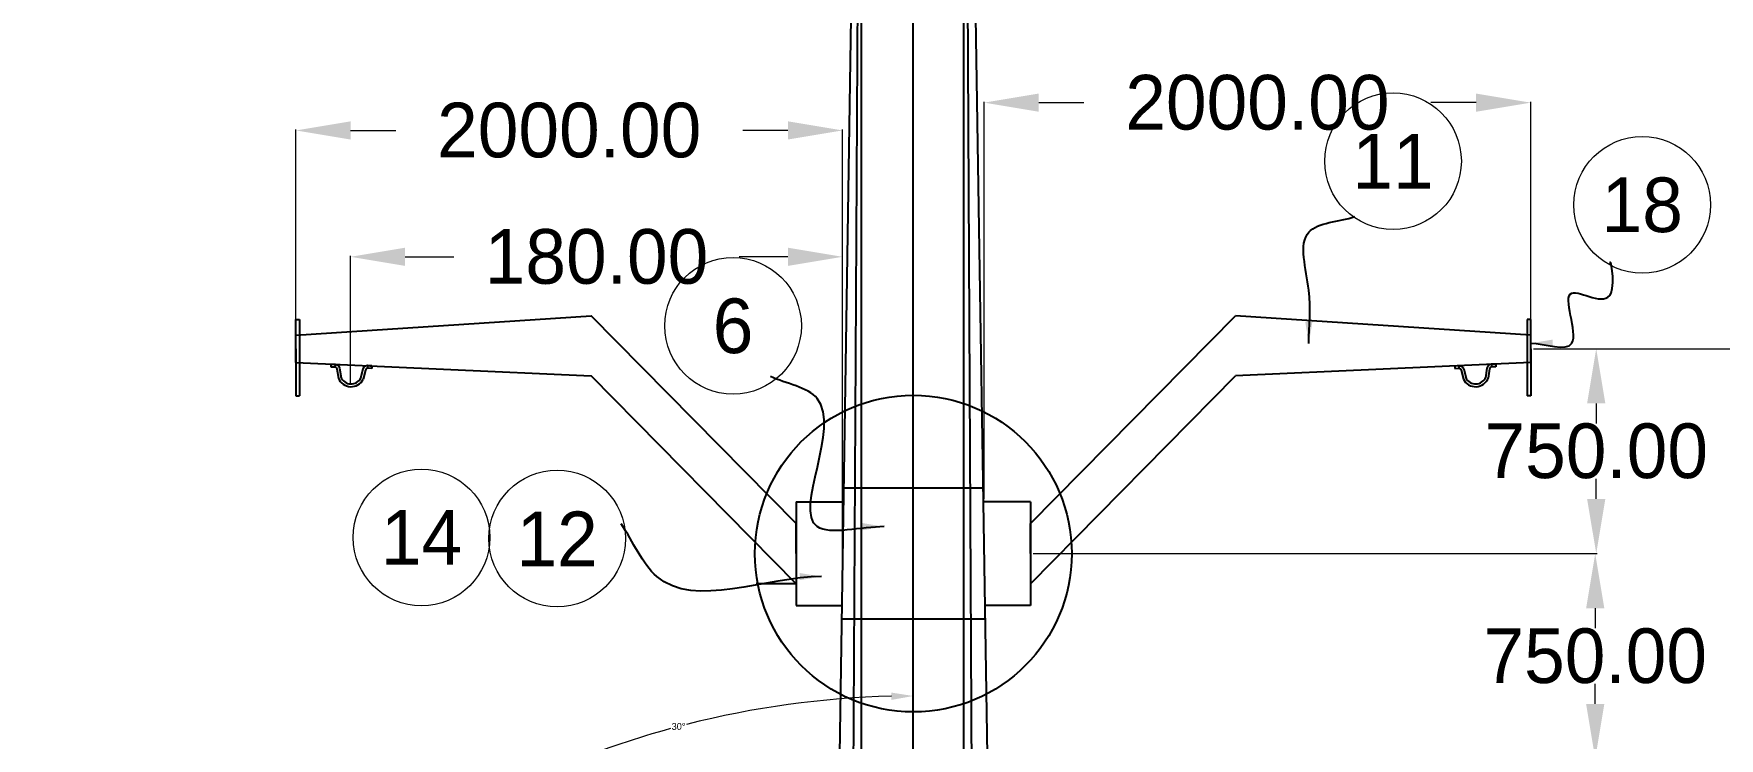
# Model space of a CAD drawing. Header units: centimetres. Extents: x 14 to 66415, y 14 to 43040.
# Drawn here: x 5487 to 11654, y 35117 to 37696 of the extents above; entities that cross this region are included whole.
import ezdxf
from ezdxf.enums import TextEntityAlignment as Align

# ---------------------------------------------------------------- set-up
doc = ezdxf.new("R2010")
doc.units = ezdxf.units.CM
doc.header["$LTSCALE"] = 10
doc.header["$MEASUREMENT"] = 0
doc.layers.get('0').update_dxf_attribs({"linetype": 'CONTINUOUS'})
doc.layers.get('DEFPOINTS').update_dxf_attribs({"color": 2, "linetype": 'CONTINUOUS'})
for name, color, linetype in [('ACERO1', 144, 'CONTINUOUS'), ('DIMENCIONES', 252, 'CONTINUOUS'), ('TEXT', 7, 'CONTINUOUS'), ('TEXTOS', 7, 'CONTINUOUS')]:
    doc.layers.add(name, color=color, linetype=linetype)
doc.styles.get("Standard").update_dxf_attribs({"font": ''})
doc.styles.get('Standard').set_extended_font_data('Zurich Ex BT')
doc.dimstyles.get("Standard").update_dxf_attribs({"dimtxt": 200, "dimasz": 80, "dimexe": 3, "dimexo": 10, "dimgap": 0.09, "dimtad": 0, "dimtih": 1, "dimtoh": 1, "dimzin": 0, "dimdsep": 46, "dimtxsty": 'Standard', "dimcen": 0.09, "dimclrd": 256, "dimclre": 256, "dimclrt": 256, "dimadec": 0, "dimazin": 0, "dimtfac": 1, "dimtofl": 0, "dimtmove": 0, "dimatfit": 3, "dimfxl": 0, "dimtolj": 1, "dimtzin": 0, "dimlwd": 0, "dimlwe": 0, "dimarcsym": 0})

# ---------------------------------------------------------------- blocks, each defined once
blk = doc.blocks.new('*D220')
at = {"layer": 'DEFPOINTS', "color": 0}
for p in [(10964.08412227599, 37443.63976660847), (10964.08412227599, 36543.11331224097), (8964.084122275992, 35983.11331224097)]:
    blk.add_point(p, dxfattribs=at)
at = {"layer": 'DIMENCIONES', "lineweight": 0}
for p, q in [((8964.084122275992, 35993.11331224097), (8964.084122275992, 37446.63976660847)), ((9164.084122275992, 37443.63976660847), (9329.078868038703, 37443.63976660847)), ((10764.08412227599, 37443.63976660847), (10599.08937651328, 37443.63976660847)), ((10964.08412227599, 36553.11331224097), (10964.08412227599, 37446.63976660847))]:
    blk.add_line(p, q, dxfattribs=at)
at = {"layer": 'DIMENCIONES'}
for points in [[(9164.084122275992, 37476.9730999418), (9164.084122275992, 37410.30643327513), (8964.084122275992, 37443.63976660847)], [(10764.08412227599, 37476.9730999418), (10764.08412227599, 37410.30643327513), (10964.08412227599, 37443.63976660847)]]:
    blk.add_solid(points, dxfattribs=at)
at = {"layer": 'DIMENCIONES', "insert": (9964.084122275992, 37443.63976660847), "char_height": 200, "attachment_point": 5}
blk.add_mtext('\\A1;2000.00', dxfattribs=at)
blk = doc.blocks.new('*D221')
at = {"layer": 'DEFPOINTS', "color": 0}
for p in [(6445.956974509463, 37341.93671489971), (6445.956974509463, 36543.11331224097), (8445.956974509463, 35983.11331224097)]:
    blk.add_point(p, dxfattribs=at)
at = {"layer": 'DIMENCIONES', "lineweight": 0}
for p, q in [((6445.956974509463, 36553.11331224097), (6445.956974509463, 37344.93671489971)), ((6645.956974509463, 37341.93671489971), (6810.951720272174, 37341.93671489971)), ((8245.956974509463, 37341.93671489971), (8080.962228746752, 37341.93671489971)), ((8445.956974509463, 35993.11331224097), (8445.956974509463, 37344.93671489971))]:
    blk.add_line(p, q, dxfattribs=at)
at = {"layer": 'DIMENCIONES'}
for points in [[(6645.956974509463, 37375.27004823305), (6645.956974509463, 37308.60338156638), (6445.956974509463, 37341.93671489971)], [(8245.956974509463, 37375.27004823305), (8245.956974509463, 37308.60338156638), (8445.956974509463, 37341.93671489971)]]:
    blk.add_solid(points, dxfattribs=at)
at = {"layer": 'DIMENCIONES', "insert": (7445.956974509463, 37341.93671489971), "char_height": 200, "attachment_point": 5}
blk.add_mtext('\\A1;2000.00', dxfattribs=at)
blk = doc.blocks.new('*D224')
at = {"layer": 'ACERO1', "lineweight": 0}
blk.add_line((10574.75156716259, 30781.4743850301), (10638.26858016545, 30896.47815655237), dxfattribs=at)
for start, end in [(76.5365788752963, 89.47383130995485), (62.51648450144363, 75.45245779886243)]:
    blk.add_arc((9085.488825063838, 28085.0183643225), 3208.764488747363, start, end, dxfattribs=at)
at = {"layer": 'ACERO1'}
for points in [[(9114.999472518459, 31280.31428792535), (9114.911931234343, 31306.98081090144), (9034.956132948111, 31293.38492556105)], [(10572.61265775902, 30943.40434815528), (10560.01221668074, 30919.90243343022), (10636.81818139505, 30893.85206755791)]]:
    blk.add_solid(points, dxfattribs=at)
at = {"layer": 'DEFPOINTS', "color": 0}
for p in [(8905.02054839273, 39543.11331224097), (10128.77852310488, 31119.44024504502), (10569.91690459457, 30772.72075504858), (8856.042857159919, 27669.58397246381), (9455.020548392728, 4623.113312240981)]:
    blk.add_point(p, dxfattribs=at)
at = {"layer": 'ACERO1', "insert": (9862.022329161453, 31198.4032202727), "char_height": 25, "attachment_point": 5}
blk.add_mtext('\\A1;30°', dxfattribs=at)
blk = doc.blocks.new('*D226')
at = {"layer": 'DEFPOINTS', "color": 0}
for p in [(9134.084122275992, 35793.11331224097), (11200.17219731614, 35793.11331224097), (10485.35706864815, 35043.11331224097)]:
    blk.add_point(p, dxfattribs=at)
at = {"layer": 'DIMENCIONES', "lineweight": 0}
for p, q in [((9144.084122275992, 35793.11331224097), (11203.17219731614, 35793.11331224097)), ((11200.17219731614, 35593.11331224097), (11200.17219731614, 35519.89822749521)), ((11200.17219731614, 35243.11331224097), (11200.17219731614, 35316.32839698673)), ((10495.35706864815, 35043.11331224097), (11203.17219731614, 35043.11331224097))]:
    blk.add_line(p, q, dxfattribs=at)
at = {"layer": 'DIMENCIONES'}
for points in [[(11166.8388639828, 35593.11331224097), (11233.50553064947, 35593.11331224097), (11200.17219731614, 35793.11331224097)], [(11166.8388639828, 35243.11331224097), (11233.50553064947, 35243.11331224097), (11200.17219731614, 35043.11331224097)]]:
    blk.add_solid(points, dxfattribs=at)
at = {"layer": 'DIMENCIONES', "insert": (11200.17219731613, 35418.11331224097), "char_height": 200, "attachment_point": 5}
blk.add_mtext('\\A1;750.00', dxfattribs=at)
blk = doc.blocks.new('*D227')
at = {"layer": 'DEFPOINTS', "color": 0}
for p in [(10964.08412227599, 36543.11331224097), (9134.084122275992, 35793.11331224097), (11203.92838299886, 35793.11331224097)]:
    blk.add_point(p, dxfattribs=at)
at = {"layer": 'DIMENCIONES', "lineweight": 0}
for p, q in [((10974.08412227599, 36543.11331224097), (11206.92838299886, 36543.11331224097)), ((11203.92838299886, 36343.11331224097), (11203.92838299886, 36269.89822749521)), ((11203.92838299886, 35993.11331224097), (11203.92838299886, 36066.32839698673)), ((9144.084122275992, 35793.11331224097), (11206.92838299886, 35793.11331224097))]:
    blk.add_line(p, q, dxfattribs=at)
at = {"layer": 'DIMENCIONES'}
for points in [[(11170.59504966553, 36343.11331224097), (11237.2617163322, 36343.11331224097), (11203.92838299886, 36543.11331224097)], [(11170.59504966553, 35993.11331224097), (11237.2617163322, 35993.11331224097), (11203.92838299886, 35793.11331224097)]]:
    blk.add_solid(points, dxfattribs=at)
at = {"layer": 'DIMENCIONES', "insert": (11203.92838299886, 36168.11331224097), "char_height": 200, "attachment_point": 5}
blk.add_mtext('\\A1;750.00', dxfattribs=at)
blk = doc.blocks.new('*D234')
at = {"layer": 'DEFPOINTS', "color": 0}
for p in [(6645.569502768631, 36879.43379903787), (6645.569502768631, 36403.96496046953), (8445.956974509696, 35793.11331224097)]:
    blk.add_point(p, dxfattribs=at)
at = {"layer": 'DIMENCIONES', "lineweight": 0}
for p, q in [((6645.569502768631, 36413.96496046953), (6645.569502768631, 36882.43379903787)), ((6845.569502768631, 36879.43379903787), (7023.842730164587, 36879.43379903787)), ((8245.956974509696, 36879.43379903787), (8067.68374711374, 36879.43379903787)), ((8445.956974509696, 35803.11331224097), (8445.956974509696, 36882.43379903787))]:
    blk.add_line(p, q, dxfattribs=at)
at = {"layer": 'DIMENCIONES'}
for points in [[(6845.569502768631, 36912.76713237121), (6845.569502768631, 36846.10046570453), (6645.569502768631, 36879.43379903787)], [(8245.956974509696, 36912.76713237121), (8245.956974509696, 36846.10046570453), (8445.956974509696, 36879.43379903787)]]:
    blk.add_solid(points, dxfattribs=at)
at = {"layer": 'DIMENCIONES', "insert": (7545.763238639163, 36879.43379903787), "char_height": 200, "attachment_point": 5}
blk.add_mtext('\\A1;180.00', dxfattribs=at)
blk = doc.blocks.new('*D235')
at = {"layer": 'DEFPOINTS', "color": 0}
for p in [(10964.08412227599, 36543.11331224097), (11031.81035366195, 32243.11331224097), (14293.64821243571, 32243.11331224097)]:
    blk.add_point(p, dxfattribs=at)
at = {"layer": 'DIMENCIONES', "lineweight": 0}
for p, q in [((10974.08412227599, 36543.11331224097), (14296.64821243571, 36543.11331224097)), ((14293.64821243571, 36343.11331224097), (14293.64821243571, 34494.89822749521)), ((14293.64821243571, 32443.11331224097), (14293.64821243571, 34291.32839698673)), ((11041.81035366195, 32243.11331224097), (14296.64821243571, 32243.11331224097))]:
    blk.add_line(p, q, dxfattribs=at)
at = {"layer": 'DIMENCIONES'}
for points in [[(14260.31487910238, 36343.11331224097), (14326.98154576905, 36343.11331224097), (14293.64821243571, 36543.11331224097)], [(14260.31487910238, 32443.11331224097), (14326.98154576905, 32443.11331224097), (14293.64821243571, 32243.11331224097)]]:
    blk.add_solid(points, dxfattribs=at)
at = {"layer": 'DIMENCIONES', "insert": (14293.64821243571, 34393.11331224097), "char_height": 200, "attachment_point": 5}
blk.add_mtext('\\A1;4300.00', dxfattribs=at)
blk = doc.blocks.new('*D236')
at = {"layer": 'DEFPOINTS', "color": 0}
for p in [(8705.020548392731, 39543.11331224097), (8128.818595855019, 35222.29572403606), (6924.684028137299, 35043.11331224097), (8621.72447101149, 32058.30826499289), (8705.020548392728, 4623.113312240981)]:
    blk.add_point(p, dxfattribs=at)
at = {"layer": 'DIMENCIONES', "lineweight": 0}
for start, end in [(91.36411113231877, 104.2915403848167), (105.3305287754246, 118.2567125808818)]:
    blk.add_arc((8705.02054839273, 31911.80465441163), 3360.26186660673, start, end, dxfattribs=at)
at = {"layer": 'DIMENCIONES'}
for points in [[(8624.867498855427, 35284.44660291017), (8625.184934433073, 35257.78182566067), (8705.020548392731, 35272.06652101835)], [(7120.647406408187, 34859.97335764659), (7107.744082682128, 34883.31035291015), (7044.184758754463, 34832.9318841002)]]:
    blk.add_solid(points, dxfattribs=at)
at = {"layer": 'DIMENCIONES', "insert": (7846.065551101745, 35160.42838220779), "char_height": 25, "attachment_point": 5}
blk.add_mtext('\\A1;30°', dxfattribs=at)
blk = doc.blocks.new('*D243')
at = {"layer": 'DEFPOINTS', "color": 0}
for p in [(1104.010890707847, 39543.11331224097), (8705.020548392728, 39543.11331224097), (8705.020548392728, 4623.113312240981)]:
    blk.add_point(p, dxfattribs=at)
at = {"layer": 'DIMENCIONES', "lineweight": 0}
for p, q in [((8695.020548392728, 39543.11331224097), (1101.010890707846, 39543.11331224097)), ((1104.010890707847, 39343.11331224097), (1104.010890707843, 22037.26060037656)), ((1104.010890707839, 4823.113312240984), (1104.010890707843, 21833.69076986809)), ((8695.020548392728, 4623.113312240981), (1101.010890707839, 4623.113312240984))]:
    blk.add_line(p, q, dxfattribs=at)
at = {"layer": 'DIMENCIONES'}
for points in [[(1070.677557374513, 39343.11331224097), (1137.34422404118, 39343.11331224097), (1104.010890707847, 39543.11331224097)], [(1070.677557374506, 4823.113312240984), (1137.344224041172, 4823.113312240984), (1104.010890707839, 4623.113312240984)]]:
    blk.add_solid(points, dxfattribs=at)
at = {"layer": 'DIMENCIONES', "insert": (1104.010890707839, 21935.47568512232), "char_height": 200, "attachment_point": 5}
blk.add_mtext('\\A1;34920.00', dxfattribs=at)
blk = doc.blocks.new('*D244')
at = {"layer": 'DEFPOINTS', "color": 0}
for p in [(8705.020548392728, 39543.11331224097), (1984.868574810015, 29743.11331224097), (8705.020548392728, 29743.11331224097)]:
    blk.add_point(p, dxfattribs=at)
at = {"layer": 'DIMENCIONES', "lineweight": 0}
for p, q in [((8695.020548392728, 39543.11331224097), (1981.868574810018, 39543.11331224097)), ((1984.868574810017, 39343.11331224097), (1984.868574810016, 34744.89822749521)), ((1984.868574810015, 29943.11331224097), (1984.868574810016, 34541.32839698673)), ((8695.020548392728, 29743.11331224097), (1981.868574810015, 29743.11331224097))]:
    blk.add_line(p, q, dxfattribs=at)
at = {"layer": 'DIMENCIONES'}
for points in [[(1951.535241476684, 39343.11331224097), (2018.20190814335, 39343.11331224097), (1984.868574810017, 39543.11331224097)], [(1951.535241476682, 29943.11331224097), (2018.201908143348, 29943.11331224097), (1984.868574810015, 29743.11331224097)]]:
    blk.add_solid(points, dxfattribs=at)
at = {"layer": 'DIMENCIONES', "insert": (1984.868574810011, 34643.11331224097), "char_height": 200, "attachment_point": 5}
blk.add_mtext('\\A1;9800.00', dxfattribs=at)

msp = doc.modelspace()

# ---------------------------------------------------------------- linework, layer by layer
msp.add_line((6445.956974509463, 36543.11331224097), (6445.956974509463, 36650.11331224094))
at = {"layer": 'ACERO1'}
for p, q in [((8505.020548392728, 39543.11331224097), (7955.020548392728, 4623.113312240981)), ((8505.020548392728, 39543.11331224097), (7955.020548392728, 4623.113312240981)), ((8330.020548392728, 4623.113312240981), (8510.258048392658, 39543.11331224097)), ((8515.020548392728, 4623.113312240981), (8515.020548392728, 39543.11331224097)), ((8705.020548392728, 4623.113312240981), (8705.020548392728, 39543.11331224097)), ((8705.020548392728, 4623.113312240981), (8705.020548392728, 39543.11331224097)), ((8890.258048392658, 4623.113312240981), (8890.258048392658, 39543.11331224097)), ((9080.020548392728, 4623.113312240981), (8895.020548392728, 39543.11331224097)), ((8905.020548392728, 39543.11331224097), (9455.020548392728, 4623.113312240981)), ((6445.956974509463, 36593.11331224097), (7525.956974509463, 36663.65914790971)), ((6445.956974509463, 36650.11331224094), (6458.656974509649, 36650.11331224094)), ((6458.656974509649, 36650.11331224094), (6458.656974509649, 36370.11331224094)), ((8275.956974509463, 35903.11331224097), (7525.956974509463, 36663.65914790971)), ((9134.084122275992, 35903.11331224097), (9884.084122275992, 36663.65914790971)), ((10964.08412227599, 36593.11331224097), (9884.084122275992, 36663.65914790971)), ((10951.38412227581, 36650.11331224094), (10951.38412227581, 36370.11331224094)), ((10964.08412227599, 36650.11331224094), (10951.38412227581, 36650.11331224094)), ((10964.08412227599, 36543.11331224097), (10964.08412227599, 36650.11331224094)), ((6445.956974509463, 36493.11331224097), (6445.956974509463, 36593.11331224097)), ((10964.08412227599, 36493.11331224097), (10964.08412227599, 36593.11331224097)), ((6445.956974509463, 36543.11331224097), (6445.956974509463, 36370.11331224094)), ((10964.08412227599, 36543.11331224097), (10964.08412227599, 36370.11331224094)), ((6445.956974509463, 36493.11331224097), (7525.956974509463, 36443.65914790971)), ((6573.984419930086, 36487.03466562736), (6573.565774391929, 36477.04343267476)), ((6573.565774391929, 36477.04343267476), (6588.552623820666, 36476.41546436738)), ((6573.984419930086, 36487.03466562736), (6588.971269359172, 36486.40669731998)), ((6588.971269359172, 36486.40669731998), (6588.552623820666, 36476.41546436738)), ((6708.866064790229, 36481.38295086079), (6708.447419252072, 36471.39171790819)), ((6723.434268681158, 36470.76374960081), (6708.447419252072, 36471.39171790819)), ((6723.852914219315, 36480.75498255341), (6708.866064790229, 36481.38295086079)), ((6723.852914219315, 36480.75498255341), (6723.434268681158, 36470.76374960081)), ((10964.08412227599, 36493.11331224097), (9884.084122275992, 36443.65914790971)), ((10686.18818256614, 36480.75498255341), (10701.17503199523, 36481.38295086079)), ((10686.18818256614, 36480.75498255341), (10686.6068281043, 36470.76374960081)), ((10686.6068281043, 36470.76374960081), (10701.59367753338, 36471.39171790819)), ((10701.17503199523, 36481.38295086079), (10701.59367753338, 36471.39171790819)), ((10836.05667685537, 36487.03466562736), (10821.06982742628, 36486.40669731998)), ((10821.06982742628, 36486.40669731998), (10821.48847296479, 36476.41546436738)), ((10836.47532239376, 36477.04343267476), (10821.48847296479, 36476.41546436738)), ((10836.05667685537, 36487.03466562736), (10836.47532239376, 36477.04343267476)), ((8275.956974509463, 35683.11331224097), (7525.956974509463, 36443.65914790971)), ((9134.084122275992, 35683.11331224097), (9884.084122275992, 36443.65914790971)), ((6445.956974509463, 36370.11331224094), (6458.656974509649, 36370.11331224094)), ((10964.08412227599, 36370.11331224094), (10951.38412227581, 36370.11331224094)), ((8960.304053547385, 36033.11331224097), (8449.73704323807, 36033.11331224097)), ((8275.956974509463, 35983.11331224097), (8275.956974509463, 35603.11331224097)), ((8275.956974509463, 35983.11331224097), (8448.949528919708, 35983.11331224097)), ((8350.956974509463, 35983.11331224097), (8385.956974509463, 35983.11331224097)), ((9134.084122275992, 35983.11331224097), (8961.091567865747, 35983.11331224097)), ((9059.084122275992, 35983.11331224097), (9024.084122275992, 35983.11331224097)), ((9134.084122275992, 35983.11331224097), (9134.084122275992, 35603.11331224097)), ((8275.956974509463, 35793.11331224097), (8275.956974509463, 35903.11331224097)), ((9134.084122275992, 35793.11331224097), (9134.084122275992, 35903.11331224097)), ((8275.956974509463, 35793.11331224097), (8275.956974509463, 35683.11331224097)), ((9134.084122275992, 35793.11331224097), (9134.084122275992, 35683.11331224097)), ((8275.956974509463, 35683.11331224097), (8129.704780116386, 35683.11331224097)), ((8275.956974509463, 35603.11331224097), (8445.956974509463, 35603.11331224097)), ((9134.084122275992, 35603.11331224097), (8967.07667668612, 35603.11331224097)), ((8967.864191004366, 35553.11331224097), (8442.176905781089, 35553.11331224097))]:
    msp.add_line(p, q, dxfattribs=at)
for points in [[(6588.552623820666, 36476.41546436738), (6593.966259061883, 36474.01277023928), (6596.256377833139, 36469.37962664109), (6601.208620826306, 36435.42745879888)], [(6588.971269359172, 36486.40669731998), (6601.32841148955, 36481.68593158778), (6605.923017658002, 36472.39057519699), (6611.103913794446, 36436.87078034163)], [(6708.866064790229, 36481.38295086079), (6696.157318953134, 36477.71247814155), (6690.801208610239, 36468.83406959787), (6682.66703960282, 36433.87219313365)], [(6708.447419252072, 36471.39171790819), (6702.851761263621, 36469.4503273561), (6700.182081124105, 36465.02500572497), (6692.406904704345, 36431.60613316031)], [(10701.17503199523, 36481.38295086079), (10713.88377783232, 36477.71247814155), (10719.23988817522, 36468.83406959787), (10727.37405718263, 36433.87219313365)], [(10701.59367753338, 36471.39171790819), (10707.18933552183, 36469.4503273561), (10709.85901566135, 36465.02500572497), (10717.63419208111, 36431.60613316031)], [(10821.06982742628, 36486.40669731998), (10808.7126852959, 36481.68593158778), (10804.11807912745, 36472.39057519699), (10798.93718299101, 36436.87078034149)], [(10821.48847296479, 36476.41546436738), (10816.07483772357, 36474.01277023913), (10813.78471895267, 36469.37962664109), (10808.83247595915, 36435.42745879888)]]:
    msp.add_lwpolyline(points, dxfattribs=at)
for centre, radius, start, end in [((6647.662730459881, 36453.92112523252), 50, 201.7078053485568, 333.4934677231496), ((6647.662730459881, 36453.92112523252), 40, 201.7078053485568, 333.4934677231496), ((10762.37836632557, 36453.92112523252), 50, 206.5065322768503, 338.2921946514432), ((10762.37836632557, 36453.92112523252), 40, 206.5065322768503, 338.2921946514432)]:
    msp.add_arc(centre, radius, start, end, dxfattribs=at)
at = {"layer": 'DIMENCIONES'}
msp.add_circle((8705.020548392728, 35793.11331224097), 579.5491854401397, dxfattribs=at)
at = {"layer": 'TEXT', "lineweight": 5}
for centre in [(10460.3246480886, 37229.24621515464), (11372.22671214334, 37069.86165982344), (8045.437221504573, 36627.01294876657), (6905.450216688507, 35852.37182873439), (7401.713325179473, 35848.54403497324)]:
    msp.add_circle(centre, 250, dxfattribs=at)

# ---------------------------------------------------------------- texts
at = {"layer": 'TEXTOS', "lineweight": 5}
for s, p in [('11', (10460.3246480886, 37229.24621515464)), ('18', (11372.22671214334, 37069.86165982344)), ('6', (8045.437221504573, 36627.01294876657)), ('14', (6905.450216688507, 35852.37182873439)), ('12', (7401.713325179473, 35848.54403497324))]:
    msp.add_text(s, height=200, dxfattribs=at).set_placement(p, align=Align.MIDDLE)

# ---------------------------------------------------------------- dimensions: what is measured, and where the dimension line sits
at = {"layer": 'ACERO1'}
dim = msp.add_angular_dim_2l(base=(10128.77852310488, 31119.44024504502), line1=((10569.91690459457, 30772.72075504858), (8856.042857159919, 27669.58397246381)), line2=((8905.020548392728, 39543.11331224097), (9455.020548392728, 4623.113312240981)), dimstyle='Standard', override={"dimtxt": 25}, dxfattribs=at)
dim.commit()
dim.dimension.update_dxf_attribs({"geometry": '*D224', "text_midpoint": (9862.022329161453, 31198.40322027271)})
at = {"layer": 'DIMENCIONES'}
for base, p1, p2, angle, picture, middle in [((1104.010890707847, 39543.11331224097), (8705.020548392728, 4623.113312240981), (8705.020548392728, 39543.11331224097), 90, '*D243', (1104.010890707839, 21935.47568512232)), ((1984.868574810015, 29743.11331224097), (8705.020548392728, 39543.11331224097), (8705.020548392728, 29743.11331224097), 90, '*D244', (1984.868574810011, 34643.11331224097)), ((6445.956974509463, 37341.93671489971), (8445.956974509463, 35983.11331224097), (6445.956974509463, 36543.11331224097), 180, '*D221', (7445.956974509463, 37341.93671489971)), ((11203.92838299886, 35793.11331224097), (10964.08412227599, 36543.11331224097), (9134.084122275992, 35793.11331224097), 90, '*D227', (11203.92838299886, 36168.11331224097)), ((11200.17219731614, 35793.11331224097), (10485.35706864815, 35043.11331224097), (9134.084122275992, 35793.11331224097), 90, '*D226', (11200.17219731613, 35418.11331224097))]:
    dim = msp.add_linear_dim(base=base, p1=p1, p2=p2, angle=angle, dimstyle='Standard', override={"dimtxt": 200, "dimasz": 200}, dxfattribs=at)
    dim.commit()
    dim.dimension.update_dxf_attribs({"geometry": picture, "text_midpoint": middle, "dimtype": 160})
dim = msp.add_angular_dim_2l(base=(8128.818595855019, 35222.29572403606), line1=((6924.684028137301, 35043.11331224097), (8621.72447101149, 32058.30826499288)), line2=((8705.020548392728, 4623.113312240981), (8705.020548392728, 39543.11331224097)), dimstyle='Standard', override={"dimtxt": 25}, dxfattribs=at)
dim.commit()
dim.dimension.update_dxf_attribs({"geometry": '*D236', "text_midpoint": (7846.065551101745, 35160.42838220779)})
dim = msp.add_linear_dim(base=(10964.08412227599, 37443.63976660847), p1=(8964.084122275992, 35983.11331224097), p2=(10964.08412227599, 36543.11331224097), dimstyle='Standard', override={"dimtxt": 200, "dimasz": 200}, dxfattribs=at)
dim.commit()
dim.dimension.update_dxf_attribs({"geometry": '*D220', "text_midpoint": (9964.084122275992, 37443.63976660847), "dimtype": 160})
dim = msp.add_linear_dim(base=(6645.569502768631, 36879.43379903787), p1=(8445.956974509696, 35793.11331224097), p2=(6645.569502768631, 36403.96496046953), text='180.00', dimstyle='Standard', override={"dimtxt": 200, "dimasz": 200}, dxfattribs=at)
dim.commit()
dim.dimension.update_dxf_attribs({"geometry": '*D234', "text_midpoint": (7545.763238639163, 36879.43379903787)})
dim = msp.add_linear_dim(base=(14293.64821243571, 32243.11331224097), p1=(10964.08412227599, 36543.11331224097), p2=(11031.81035366195, 32243.11331224097), angle=90, dimstyle='Standard', override={"dimtxt": 200, "dimasz": 200}, dxfattribs=at)
dim.commit()
dim.dimension.update_dxf_attribs({"geometry": '*D235', "text_midpoint": (14293.64821243571, 34393.11331224097)})

# ---------------------------------------------------------------- leaders
at = {"layer": 'TEXTOS', "path_type": 1}
for points, override in [([(10152.20591311954, 36562.08244323359), (10152.20591311954, 36757.69057377132), (10152.20591311954, 36969.94514296814), (10320.01344558137, 37026.43550865112)], {"dimgap": 0.09, "dimtad": 0}), ([(10964.08412227599, 36563.11331224097), (11114.85908612871, 36563.11331224097), (11114.85908612871, 36746.68779700653), (11258.19281187566, 36746.68779700653), (11254.66107521584, 36853.05436104863), (11254.66107566637, 36853.05434748057)], {"dimscale": 1, "dimgap": 0.09, "dimtad": 0}), ([(8598.497772271105, 35891.82536211425), (8353.703409493028, 35891.82536211425), (8353.703409493028, 36360.61089294635), (8182.227400383272, 36441.2143081765)], {"dimgap": 0.09, "dimtad": 0}), ([(8369.065532352834, 35709.06037093861), (7766.656195671821, 35709.06037093861), (7636.23845395277, 35901.54801576464)], {"dimgap": 0.09, "dimtad": 0})]:
    msp.add_leader(points, dimstyle='Standard', override=override, dxfattribs=at)

doc.saveas('drawing.dxf')
